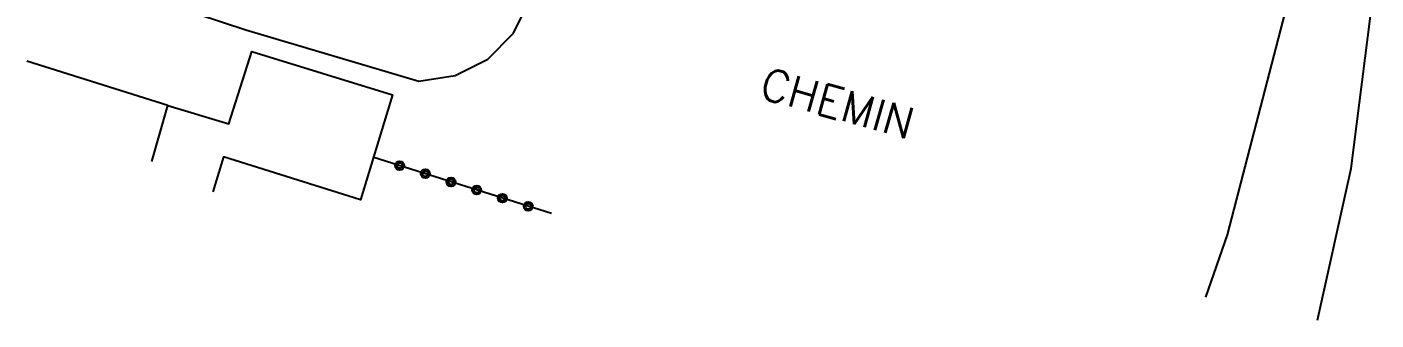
# Model space of a CAD drawing. Header units: millimetres. Extents: x 113000 to 114000, y 124000 to 125000.
# Drawn here: x 113881.1 to 113956.1, y 124334.7 to 124351 of the extents above; entities that cross this region are included whole.
import ezdxf

# ---------------------------------------------------------------- set-up
doc = ezdxf.new("R2010")
doc.units = ezdxf.units.MM
doc.layers.get('0').update_dxf_attribs({"linetype": 'CONTINUOUS'})
for name, color, linetype in [('W0101', 7, 'CONTINUOUS'), ('W0104', 1, 'CONTINUOUS'), ('W0211', 2, 'CONTINUOUS'), ('W0214', 2, 'CONTINUOUS'), ('W0323', 7, 'CONTINUOUS'), ('W0989', 7, 'CONTINUOUS')]:
    doc.layers.add(name, color=color, linetype=linetype)
doc.styles.get("Standard").update_dxf_attribs({"font": 'romans.shx', "width": 0.85})

# ---------------------------------------------------------------- blocks, each defined once
blk = doc.blocks.new('t323o')
at = {"color": 0, "linetype": 'Continuous'}
for radius in [0.25, 0.15]:
    blk.add_circle((0, 0), radius, dxfattribs=at)

msp = doc.modelspace()

# ---------------------------------------------------------------- linework, layer by layer
at = {"layer": 'W0101'}
msp.add_lwpolyline([(113888.068, 124343.521), (113888.967, 124346.641), (113881.125, 124349.111)], dxfattribs=at)
at = {"layer": 'W0104'}
msp.add_lwpolyline([(113888.967, 124346.641), (113892.358, 124345.623), (113893.635, 124349.648), (113901.454, 124347.238), (113899.678, 124341.394), (113892.058, 124343.794), (113891.454, 124341.832)], dxfattribs=at)
at = {"layer": 'W0211'}
msp.add_lwpolyline([(113952.904, 124334.691), (113954.766, 124343.135), (113956.15, 124354.125)], dxfattribs=at)
at = {"layer": 'W0214'}
for points in [[(113951.442, 124353.262), (113947.872, 124339.435), (113946.663, 124335.973)], [(113886.585, 124353.093), (113893.288, 124350.863), (113902.917, 124348.009), (113904.933, 124348.31), (113906.75, 124349.232), (113908.183, 124350.681), (113909.085, 124352.509)]]:
    msp.add_lwpolyline(points, dxfattribs=at)
at = {"layer": 'W0323'}
msp.add_lwpolyline([(113910.287, 124340.619), (113900.42, 124343.749)], dxfattribs=at)

# ---------------------------------------------------------------- block references
at = {"layer": 'W0323', "rotation": 162.4031019216341}
for p in [(113901.85, 124343.296), (113903.28, 124342.842), (113904.709, 124342.389), (113906.139, 124341.935), (113907.569, 124341.482), (113908.999, 124341.028)]:
    msp.add_blockref('t323o', p, dxfattribs=at)

# ---------------------------------------------------------------- texts
at = {"layer": 'W0989'}
msp.add_text('CHEMIN', height=1.75, rotation=344.3274, dxfattribs=at).set_placement((113921.779, 124347.1))

doc.saveas('drawing.dxf')
